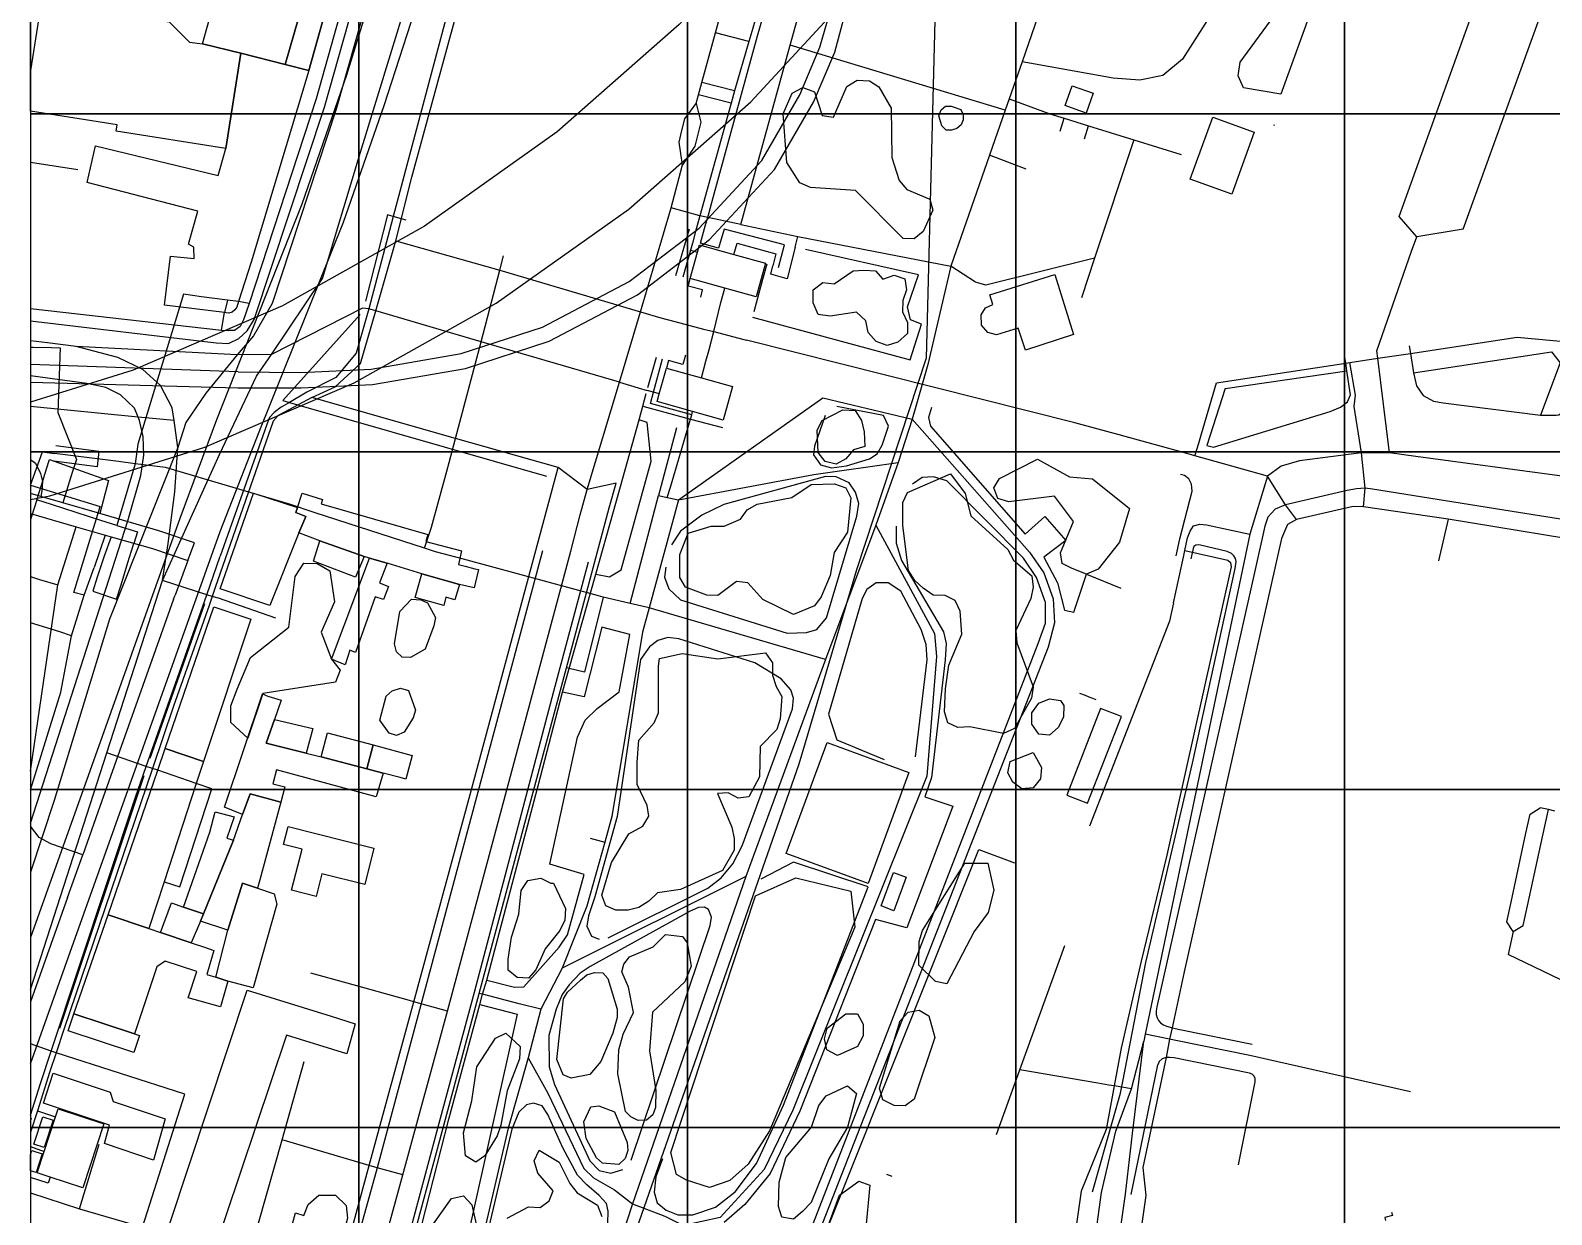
# Model space of a CAD drawing. Header units: metres. Extents: x -847 to 846, y -696 to 697.
# Drawn here: x -845.7 to -454.1, y -196.3 to 108.4 of the extents above; entities that cross this region are included whole.
import ezdxf

# ---------------------------------------------------------------- set-up
doc = ezdxf.new("R2010")
doc.units = ezdxf.units.M
for name, color, linetype in [('GREEN_ATLAS_BUILDING_OSM_LEVELS', 9, 'Continuous'), ('GREEN_ATLAS_TERRAIN_COP90', 3, 'Continuous'), ('OSM_BARRIER', 1, 'Continuous'), ('OSM_BUILDING', 8, 'Continuous'), ('OSM_GREEN_EXISTING', 94, 'Continuous'), ('OSM_HYDROGRAPHY', 5, 'Continuous'), ('OSM_PATH', 32, 'Continuous'), ('OSM_RAILWAY', 6, 'Continuous'), ('OSM_ROAD_LOCAL', 9, 'Continuous'), ('OSM_ROAD_MAJOR', 30, 'Continuous'), ('SITE_BORDER', 3, 'Continuous')]:
    doc.layers.add(name, color=color, linetype=linetype)

msp = doc.modelspace()

# ---------------------------------------------------------------- linework, layer by layer
at = {"layer": 'GREEN_ATLAS_BUILDING_OSM_LEVELS', "elevation": 25.779}
msp.add_lwpolyline([(-763.36, 158.04), (-780.125, 99.675), (-791.577, 102.559), (-801.406, 104.974), (-789.948, 146.14)], dxfattribs=at)
at = {"layer": 'GREEN_ATLAS_BUILDING_OSM_LEVELS'}
for points, elevation in [([(-843.186, 114.436), (-820.439, 110.874), (-820.226, 112.221), (-810.052, 110.629), (-804.758, 105.42), (-801.406, 104.974), (-791.577, 102.559), (-795.411, 78.068), (-823.64, 82.499), (-823.383, 84.158), (-845.742, 87.669), (-845.742, 114.837)], 29.741), ([(-809.701, 50.361), (-803.58, 49.771), (-803.699, 52.632), (-805.065, 53.4), (-802.609, 61.916), (-831.145, 69.308), (-828.996, 78.736), (-797.409, 71.089), (-795.411, 78.068), (-791.577, 102.559), (-780.125, 99.675), (-774.023, 98.128), (-788.933, 48.836), (-792.159, 38.661), (-792.617, 37.225), (-793.156, 36.513), (-793.807, 35.967), (-794.659, 35.7), (-795.379, 35.789), (-795.737, 35.834), (-811.242, 37.748)], 27.131), ([(-777.011, -14.305), (-777.45, -15.663), (-774.819, -16.676), (-776.642, -20.884), (-784.147, -39.596), (-796.864, -35.255), (-788.313, -10.698)], 23.268), ([(-753.919, -28.643), (-755.905, -33.774), (-753.581, -34.721), (-754.853, -38.016), (-756.983, -37.337), (-762.045, -51.641), (-763.473, -51.051), (-764.688, -54.847), (-768.253, -53.4), (-758.436, -27.429)], 22.154), ([(-788.983, -43.092), (-801.206, -79.76), (-811.035, -76.365), (-798.518, -39.953)], 21.371), ([(-801.206, -79.76), (-803.048, -85.393), (-811.304, -110.707), (-815.226, -122.719), (-825.757, -119.19), (-812.965, -81.987), (-811.035, -76.365)], 20.309), ([(-640.653, -74.807), (-619.578, -82.543), (-630.071, -111.13), (-651.152, -103.394)], 14.416), ([(-815.226, -122.719), (-812.269, -123.709), (-804.332, -126.381), (-800.949, -127.516), (-798.506, -128.329), (-800.354, -134.53), (-797.998, -135.242), (-794.922, -136.255), (-796.789, -142.867), (-805.159, -140.519), (-802.897, -133.739), (-811.041, -131.09), (-813.234, -132.582), (-818.985, -149.836), (-834.528, -144.704), (-825.757, -119.19)], 19.385), ([(-764.288, -154.934), (-779.78, -150.148), (-799.427, -208.668), (-785.657, -213.01), (-782.437, -214.156), (-783.727, -218.309), (-785.287, -223.363), (-802.528, -217.574), (-814.969, -214.168), (-789.923, -138.582), (-768.353, -145.261), (-762.145, -147.242)], 15.531), ([(-825.219, -164.875), (-824.46, -167.246), (-811.073, -171.71), (-814.055, -182.319), (-826.672, -178.044), (-825.344, -173.358), (-842.378, -167.703), (-839.909, -159.922)], 18.717), ([(-826.816, -173.013), (-832.266, -189.499), (-840.617, -186.75), (-844.007, -185.625), (-842.171, -180.07), (-839.252, -171.221), (-838.562, -169.128)], 19.978), ([(-771.918, -227.114), (-785.287, -223.363), (-783.727, -218.309), (-782.437, -214.156), (-777.462, -195.889), (-775.332, -196.568), (-774.223, -193.74), (-771.498, -191.325), (-767.157, -191.325), (-764.432, -194.041), (-764.081, -197.247)], 16.109)]:
    msp.add_lwpolyline(points, close=True, dxfattribs=dict(at, elevation=elevation))
at = {"layer": 'GREEN_ATLAS_TERRAIN_COP90'}
for points in [[(-845.742, 86.968, 34), (-761.168, 86.968, 25), (-761.168, 173.937, 26), (-845.742, 173.937, 34)], [(-761.168, 86.968, 25), (-676.593, 86.968, 19), (-676.593, 173.937, 19), (-761.168, 173.937, 26)], [(-676.593, 86.968, 19), (-592.019, 86.968, 17), (-592.019, 173.937, 16), (-676.593, 173.937, 19)], [(-592.019, 86.968, 17), (-507.445, 86.968, 19), (-507.445, 173.937, 18), (-592.019, 173.937, 16)], [(-507.445, 86.968, 19), (-422.871, 86.968, 29), (-422.871, 173.937, 25), (-507.445, 173.937, 18)], [(-845.742, 0, 27), (-761.168, 0, 23), (-761.168, 86.968, 25), (-845.742, 86.968, 34)], [(-761.168, 0, 23), (-676.593, 0, 15), (-676.593, 86.968, 19), (-761.168, 86.968, 25)], [(-676.593, 0, 15), (-592.019, 0, 16), (-592.019, 86.968, 17), (-676.593, 86.968, 19)], [(-592.019, 0, 16), (-507.445, 0, 21), (-507.445, 86.968, 19), (-592.019, 86.968, 17)], [(-507.445, 0, 21), (-422.871, 0, 31), (-422.871, 86.968, 29), (-507.445, 86.968, 19)], [(-845.742, -86.968, 20), (-761.168, -86.968, 22), (-761.168, 0, 23), (-845.742, 0, 27)], [(-761.168, -86.968, 22), (-676.593, -86.968, 13), (-676.593, 0, 15), (-761.168, 0, 23)], [(-676.593, -86.968, 13), (-592.019, -86.968, 15), (-592.019, 0, 16), (-676.593, 0, 15)], [(-592.019, -86.968, 15), (-507.445, -86.968, 25), (-507.445, 0, 21), (-592.019, 0, 16)], [(-507.445, -86.968, 25), (-422.871, -86.968, 29), (-422.871, 0, 31), (-507.445, 0, 21)], [(-845.742, -173.937, 21), (-761.168, -173.937, 16), (-761.168, -86.968, 22), (-845.742, -86.968, 20)], [(-761.168, -173.937, 16), (-676.593, -173.937, 13), (-676.593, -86.968, 13), (-761.168, -86.968, 22)], [(-676.593, -173.937, 13), (-592.019, -173.937, 21), (-592.019, -86.968, 15), (-676.593, -86.968, 13)], [(-592.019, -173.937, 21), (-507.445, -173.937, 34), (-507.445, -86.968, 25), (-592.019, -86.968, 15)], [(-507.445, -173.937, 34), (-422.871, -173.937, 37), (-422.871, -86.968, 29), (-507.445, -86.968, 25)], [(-845.742, -260.905, 16), (-761.168, -260.905, 13), (-761.168, -173.937, 16), (-845.742, -173.937, 21)], [(-761.168, -260.905, 13), (-676.593, -260.905, 13), (-676.593, -173.937, 13), (-761.168, -173.937, 16)], [(-676.593, -260.905, 13), (-592.019, -260.905, 22), (-592.019, -173.937, 21), (-676.593, -173.937, 13)], [(-592.019, -260.905, 22), (-507.445, -260.905, 39), (-507.445, -173.937, 34), (-592.019, -173.937, 21)], [(-507.445, -260.905, 39), (-422.871, -260.905, 45), (-422.871, -173.937, 37), (-507.445, -173.937, 34)]]:
    msp.add_3dface(points, dxfattribs=at)
at = {"layer": 'OSM_BARRIER'}
for points in [[(-845.742, 33.706), (-797.961, 27.997), (-794.734, 27.841), (-792.078, 29.155), (-789.942, 31.092), (-788.119, 34.064), (-770.07, 88.677), (-731.642, 224.376), (-722.727, 252.194)], [(-456.989, 9.451), (-452.892, 9.418), (-452.215, 9.518), (-451.683, 9.896), (-451.244, 10.442), (-450.968, 11.11), (-444.841, 27.897), (-404.24, 139.105), (-400.005, 150.704), (-400.844, 151.094), (-366.626, 243.556)], [(-774.023, 98.128), (-751.639, 177.933), (-749.822, 184.412), (-735.501, 235.897), (-733.91, 240.227)], [(-706.739, 231.956), (-752.366, 60.591), (-752.898, 58.576)], [(-658.532, 107.078), (-650.282, 135.543)], [(-669.965, 65.478), (-658.532, 107.078)], [(-525.563, 84.002), (-525.481, 84.213)], [(-671.907, 58.409), (-671.375, 60.335), (-669.965, 65.478)], [(-749.045, 59.645), (-752.366, 60.591), (-753.819, 61.003), (-759.464, 38.75)], [(-752.898, 58.576), (-758.593, 36.747), (-761.857, 25.336), (-767.113, 19.147), (-774.537, 15.329), (-779.016, 12.713), (-781.177, 11.444), (-782.988, 10.141), (-784.191, 8.828), (-784.416, 8.26)], [(-676.105, 57.252), (-679.663, 45.24)], [(-667.109, 57.274), (-668.581, 52.376), (-673.217, 53.656), (-671.907, 58.409)], [(-651.572, 53.3), (-667.109, 57.274)], [(-653.145, 47.422), (-651.572, 53.3)], [(-617.097, 45.541), (-646.191, 52.031)], [(-657.141, 44.45), (-656.064, 48.335)], [(-673.154, 39.786), (-672.672, 41.711), (-676.399, 42.646), (-675.911, 44.595)], [(-659.428, 36.079), (-657.141, 44.45)], [(-619.271, 23.689), (-616.289, 32.817), (-619.177, 33.975), (-619.904, 37.292), (-617.097, 45.541)], [(-760.854, 35.311), (-780.764, 13.214)], [(-659.816, 34.62), (-619.271, 23.689)], [(-686.749, 16.531), (-684.562, 24.312)], [(-677.126, 24.891), (-677.803, 22.453), (-681.449, 23.466), (-681.981, 21.551)], [(-506.8, 20.839), (-507.094, 22.809), (-507.389, 24.735)], [(-490.743, 27.262), (-490.455, 25.325), (-489.703, 20.305)], [(-489.703, 20.305), (-454.157, 25.693)], [(-454.157, 25.693), (-451.927, 22.921), (-456.989, 9.451)], [(-542.835, 1.636), (-541.175, 1.169), (-511.129, 10.342), (-508.479, 11.444), (-506.649, 12.846), (-505.879, 14.672), (-506.8, 20.839)], [(-538.174, 16.275), (-506.8, 20.839)], [(-489.703, 20.305), (-488.876, 16.954), (-487.179, 14.516), (-484.529, 13.036), (-481.985, 12.612), (-456.989, 9.451)], [(-820.652, -17.767), (-817.306, -6.134), (-816.554, -0.902), (-816.724, 3.963), (-817.651, 8.004), (-818.02, 8.928), (-818.91, 11.188), (-822.543, 14.627), (-826.302, 16.564), (-831.258, 17.577), (-845.742, 19.512)], [(-538.174, 16.275), (-542.133, 4.008)], [(-780.764, 13.214), (-779.016, 12.713), (-712.879, -6.278)], [(-688.096, 11.733), (-687.181, 14.995)], [(-784.416, 8.26), (-796.852, -26.884)], [(-700.174, -31.515), (-696.685, -32.216), (-693.621, -30.379), (-685.966, -2.405), (-686.987, 7.492), (-689.054, 8.249)], [(-695.651, -15.34), (-689.054, 8.249)], [(-689.054, 8.249), (-688.096, 11.733)], [(-688.096, 11.733), (-675.773, 8.427), (-667.572, 6.267)], [(-641.154, 9.34), (-643.91, 1.469), (-644.111, -0.768), (-642.375, -3.328), (-639.519, -4.141), (-635.641, -3.629), (-629.721, -1.792), (-627.779, -0.568), (-626.45, 1.681), (-624.822, 6.579), (-626.15, 9.34), (-638.09, 11.677)], [(-613.789, 11.355), (-614.56, 8.861), (-614.046, 6.579), (-589.664, -21.229), (-584.602, -16.698), (-579.189, -22.82), (-584.802, -27.106), (-581.332, -33.741), (-579.496, -40.787)], [(-542.133, 4.008), (-542.835, 1.636)], [(-839.239, 1.57), (-828.088, 0.145), (-828.601, -3.863), (-839.753, -2.438)], [(-682.188, -29.667), (-682.495, -32.316), (-681.373, -35.277), (-678.417, -38.138), (-650.952, -46.71), (-645.953, -46.509), (-643.296, -45.786), (-640.747, -42.724), (-632.985, -16.598), (-632.477, -13.325), (-633.291, -10.364), (-634.927, -8.015), (-638.297, -6.49), (-641.054, -6.39), (-667.184, -13.536), (-672.904, -16.286), (-678.417, -20.472), (-680.659, -23.945)], [(-649.661, -212.642), (-586.287, -49.359), (-584.408, -44.16), (-584.408, -38.817), (-586.719, -32.327), (-590.04, -27.418), (-609.817, -7.492), (-613.282, -6.479), (-616.17, -6.624), (-618.626, -8.36)], [(-550.735, -26.75), (-549.795, -22.375), (-546.619, -10.175), (-546.775, -8.36), (-547.508, -6.957), (-548.592, -6.1), (-549.644, -5.822)], [(-462.602, -15.652), (-500.241, -9.663), (-502.076, -9.406), (-504.375, -9.562), (-506.7, -9.974), (-522.593, -13.681), (-525.243, -14.783), (-527.167, -16.832), (-527.962, -19.125), (-530.637, -31.047)], [(-700.174, -31.515), (-695.651, -15.34)], [(-446.965, -18.134), (-462.602, -15.652)], [(-845.742, -95.606), (-820.652, -17.767)], [(-622.811, -19.191), (-622.811, -23.522), (-621.514, -27.997), (-610.682, -46.331), (-609.962, -49.359), (-610.25, -53.545), (-613.714, -83.868), (-615.449, -88.777), (-608.232, -91.226), (-620.067, -122.552), (-628.154, -120.392), (-647.644, -169.762), (-655.293, -185.792), (-661.79, -193.729), (-667.134, -198.349)], [(-845.742, -170.726), (-843.142, -162.627), (-840.379, -154.278), (-818.722, -88.866), (-815.934, -80.974), (-800.354, -36.802), (-796.852, -26.884)], [(-713.913, -25.459), (-756.507, -184.278), (-769.293, -230.365), (-784.629, -295.52)], [(-535.549, -30.045), (-535.317, -28.275), (-535.511, -27.507), (-535.887, -26.761), (-536.514, -26.193), (-537.66, -25.659), (-544.457, -24.045), (-545.071, -23.934), (-545.673, -24.056), (-546.205, -24.39), (-546.424, -24.924), (-546.988, -27.563)], [(-756.845, -233.949), (-750.474, -209.971), (-740.156, -171.51), (-731.441, -139.071), (-710.987, -61.649), (-702.072, -28.309)], [(-564.536, -162.126), (-558.616, -131.424), (-546.525, -80.195), (-535.549, -30.045)], [(-530.637, -31.047), (-555.734, -142.89), (-555.884, -143.858), (-555.872, -144.804), (-555.696, -145.673), (-555.308, -146.419), (-554.694, -147.042), (-553.992, -147.532), (-553.215, -147.888), (-552.338, -148.144), (-551.818, -148.244), (-549.782, -148.667)], [(-708.732, -61.916), (-707.015, -55.804), (-700.174, -31.515)], [(-617.88, -78.514), (-614.848, -53.534), (-615.136, -49.637), (-616.433, -45.741), (-621.633, -35.923), (-624.953, -33.763), (-627.985, -33.763), (-630.441, -35.489), (-631.594, -37.804), (-640.258, -67.538), (-638.09, -74.183), (-625.962, -79.237)], [(-579.496, -40.787), (-577.147, -41.3), (-573.883, -31.503), (-565.018, -35.11)], [(-814.907, -78.859), (-800.842, -39.095)], [(-728.253, -136.01), (-721.105, -137.825), (-718.724, -137.747), (-709.628, -127.505), (-707.466, -124.322), (-703.219, -108.781), (-712.002, -106.121), (-704.854, -73.46), (-702.912, -69.063), (-699.848, -66.102), (-694.135, -61.816), (-691.378, -47.01), (-698.67, -45.162), (-703.219, -63.04), (-708.732, -61.916)], [(-696.973, -125.145), (-671.35, -112.288), (-667.879, -109.639), (-664.916, -106.065), (-662.466, -101.468), (-649.505, -66.146), (-649.298, -63.385), (-650.012, -61.248), (-652.462, -58.487), (-659.203, -54.302), (-678.799, -48.179), (-681.655, -47.767), (-684.211, -48.591), (-686.354, -50.216), (-688.703, -53.489), (-694.724, -93.909), (-700.443, -114.537), (-702.072, -119.435), (-702.486, -122.084), (-701.258, -124.644), (-699.316, -125.457)], [(-728.253, -136.01), (-714.414, -83.634), (-708.732, -61.916)], [(-571.327, -63.864), (-572.26, -63.497), (-573.187, -63.14), (-574.121, -62.773), (-575.53, -62.228)], [(-564.88, -68.161), (-570.243, -66.068), (-578.932, -88.377)], [(-578.932, -88.377), (-573.57, -90.469), (-564.88, -68.161)], [(-838.161, -148.367), (-816.467, -83.356)], [(-684.424, -350.879), (-687.901, -350.3), (-688.872, -347.072), (-700.794, -341.361), (-700.894, -339.124), (-694.674, -333.814), (-690.551, -329.439), (-687.795, -325.565), (-685.477, -317.984), (-684.869, -312.095), (-683.848, -291.958), (-682.933, -287.872), (-681.192, -282.974), (-661.188, -240.706), (-646.178, -214.056), (-601.573, -102.381)], [(-683.046, -182.007), (-684.756, -186.605), (-685.189, -190.579), (-684.374, -193.34), (-682.025, -195.176), (-679.062, -196.401), (-675.184, -196.401), (-669.364, -194.464), (-664.264, -190.479), (-658.852, -183.232), (-651.879, -168.17), (-630.078, -112.01), (-649.279, -105.653), (-657.655, -109.984)], [(-601.573, -102.381), (-592.414, -105.82)], [(-691.071, -182.319), (-670.717, -121.973), (-670.354, -119.802), (-671.149, -117.854), (-672.164, -117.208), (-673.749, -117.275), (-675.917, -118.21), (-701.615, -132.504), (-704.209, -134.24), (-707.028, -137.201), (-708.832, -139.728), (-710.348, -143.48), (-712.296, -150.27), (-712.152, -158.352), (-710.849, -162.894), (-701.684, -182.531), (-699.303, -184.991), (-696.271, -185.714), (-693.239, -184.768)], [(-730.044, -142.3), (-729.393, -139.628), (-728.253, -136.01)], [(-730.044, -142.3), (-720.428, -144.76), (-745.493, -257.304), (-746.214, -262.514), (-746.414, -266.699), (-745.8, -271.809), (-741.691, -282.15), (-736.854, -289.509), (-733.571, -292.87), (-732.889, -296.399), (-734.11, -299.394), (-758.223, -319.253), (-758.762, -324.541), (-761.393, -326.133), (-764.594, -326.99), (-767.783, -326.923), (-773.86, -326.066)], [(-770.114, -299.049), (-761.168, -259.909), (-747.911, -210.416), (-738.013, -171.777), (-730.044, -142.3)], [(-549.782, -148.667), (-531.182, -152.452)], [(-551.286, -156.037), (-552.407, -155.881), (-553.353, -155.892), (-554.368, -156.27), (-555.17, -156.927), (-555.502, -157.807)], [(-534.753, -183.521), (-530.399, -162.159), (-530.412, -161.302), (-530.719, -160.69), (-531.195, -160.189), (-531.884, -159.933), (-551.286, -156.037)], [(-562.387, -191.147), (-555.502, -157.807)], [(-565.112, -165.109), (-564.536, -162.126)], [(-697.117, -198.538), (-696.973, -195.499), (-697.405, -193.484), (-699.278, -191.458), (-702.523, -188.664), (-704.866, -186.204), (-708.644, -179.169), (-712.522, -170.586), (-713.956, -168.348), (-716.199, -167.625), (-718.035, -168.137), (-719.977, -169.974), (-721.812, -174.371), (-741.515, -258.183), (-742.029, -262.157), (-742.229, -266.655), (-741.515, -270.74), (-732.531, -287.171), (-730.696, -288.907), (-728.654, -289.119), (-726.712, -288.395), (-725.39, -285.846)], [(-572.335, -190.479), (-565.112, -165.109)], [(-845.742, -172.371), (-845.429, -171.421)], [(-840.617, -186.75), (-841.144, -188.241), (-845.742, -186.78)], [(-625.348, -185.959), (-624.007, -186.494)]]:
    msp.add_lwpolyline(points, dxfattribs=at)
at = {"layer": 'OSM_BUILDING'}
for points, elevation in [([(-577.498, 94.187), (-572.141, 92.273), (-573.977, 87.174), (-579.327, 89.1)], 17.409), ([(-541.362, 86.094), (-530.681, 82.221), (-536.457, 66.28), (-547.145, 70.154)], 18.515), ([(-664.684, 50.784), (-656.509, 48.502), (-658.921, 39.864), (-666.983, 42.101), (-675.911, 44.595), (-674.025, 51.407), (-673.517, 53.244)], 16.885), ([(-589.557, 26.116), (-591.418, 31.771), (-597, 30.067), (-599.23, 30.657), (-600.871, 32.594), (-600.947, 35.277), (-599.825, 37.058), (-597.965, 37.871), (-598.71, 40.409), (-582.04, 45.619), (-577.203, 30.212)], 16.429), ([(-672.96, 19.047), (-664.972, 16.82), (-667.384, 8.171), (-675.259, 10.364), (-684.393, 12.913), (-683.842, 14.883), (-681.981, 21.551)], 15.487), ([(-731.498, -35.021), (-735.25, -34.175), (-744.929, -31.392), (-753.919, -28.643), (-758.436, -27.429), (-759.84, -26.939), (-771.229, -22.943), (-776.642, -20.884), (-774.819, -16.676), (-777.45, -15.663), (-777.011, -14.305), (-775.765, -10.642), (-770.533, -12.301), (-770.928, -13.392), (-743.445, -21.307), (-743.946, -23.132), (-734.737, -25.481), (-735.545, -29.021), (-733.841, -29.433), (-731.31, -30.123), (-730.351, -30.323)], 23.382), ([(-772.895, -28.186), (-771.229, -22.943), (-759.84, -26.939), (-762.02, -32.238)], 23.024), ([(-735.25, -34.175), (-736.453, -38.116), (-738.759, -37.448), (-739.297, -39.596), (-746.671, -37.492), (-744.929, -31.392)], 20.336), ([(-756.745, -88.833), (-782.349, -81.887), (-783.314, -85.438), (-780.244, -86.25), (-781.29, -90.213), (-789.209, -88.076), (-791.163, -93.341), (-795.78, -91.516), (-785.97, -62.283), (-784.592, -62.896), (-781.221, -63.964), (-782.9, -68.885), (-785.011, -75.018), (-774.75, -77.579), (-770.916, -78.536), (-759.163, -81.653), (-754.966, -82.688)], 21.018), ([(-785.011, -75.018), (-782.9, -68.885), (-773.039, -71.233), (-774.75, -77.579)], 22.015), ([(-759.163, -81.653), (-770.916, -78.536), (-769.274, -72.347), (-757.522, -75.463)], 21.933), ([(-750.536, -83.857), (-754.966, -82.688), (-759.163, -81.653), (-757.522, -75.463), (-747.479, -78.169), (-749.07, -84.235)], 21.849), ([(-801.995, -120.826), (-801.212, -118.956), (-793.45, -99.998), (-791.163, -93.341), (-789.209, -88.076), (-781.29, -90.213), (-786.671, -110.206), (-787.248, -112.366), (-791.17, -111.075), (-794.903, -123.13)], 21.29), ([(-799.583, -97.894), (-798.155, -92.64), (-793.3, -93.987), (-795.141, -99.419), (-793.45, -99.998), (-801.212, -118.956), (-806.293, -117.208)], 20.74), ([(-759.683, -111.42), (-770.703, -108.626), (-772.187, -114.481), (-778.496, -112.878), (-775.821, -102.314), (-780.588, -101.1), (-779.404, -96.436), (-757.309, -102.047)], 20.23), ([(-626.72, -116.908), (-623.5, -108.292), (-620.267, -109.505), (-623.487, -118.121)], 15.179), ([(-794.903, -123.13), (-791.17, -111.075), (-787.248, -112.366), (-783.013, -113.746), (-782.286, -116.485), (-788.426, -137.981), (-794.922, -136.255), (-797.998, -135.242)], 20.193), ([(-809.45, -116.128), (-806.293, -117.208), (-801.212, -118.956), (-801.995, -120.826), (-804.332, -126.381), (-812.269, -123.709)], 20.065), ([(-817.688, -150.27), (-819.117, -154.601), (-836.013, -149.023), (-834.528, -144.704), (-818.985, -149.836)], 20.369)]:
    msp.add_lwpolyline(points, close=True, dxfattribs=dict(at, elevation=elevation))
at = {"layer": 'OSM_GREEN_EXISTING'}
for points in [[(-763.36, 158.04), (-764.764, 158.586), (-762.602, 160.3), (-760.441, 163.261), (-759.082, 166.211), (-759.044, 169.896), (-760.121, 173.491), (-761.951, 176.252), (-765.027, 178.512), (-768.441, 179.614), (-771.68, 179.77), (-774.599, 179.091), (-776.316, 179.291), (-775.921, 181.139), (-803.273, 189.187), (-802.202, 192.816), (-751.639, 177.933), (-774.023, 98.128), (-780.125, 99.675)], [(-508.216, 135.198), (-523.84, 92.017), (-533.419, 93.698), (-534.766, 96.726), (-534.258, 100.254), (-524.347, 113.858), (-529.215, 130.667), (-528.044, 133.851), (-521.491, 137.379), (-514.599, 137.045)], [(-651.973, 86.974), (-649.661, 92.317), (-646.917, 93.764), (-643.885, 92.607), (-641.868, 86.54), (-638.98, 86.106), (-635.515, 94.054), (-632.916, 95.635), (-629.739, 95.49), (-627.284, 93.909), (-624.107, 88.421), (-623.963, 75.72), (-622.09, 69.797), (-620.067, 67.482), (-614.146, 65.033), (-613.426, 62.15), (-615.882, 56.662), (-618.193, 54.78), (-621.075, 54.925), (-633.348, 67.204), (-644.9, 68.061), (-647.644, 69.218), (-650.964, 74.417)], [(-611.308, 88.043), (-610.187, 88.922), (-608.734, 88.978), (-606.165, 88.121), (-605.589, 86.829), (-605.595, 85.393), (-606.134, 84.124), (-607.193, 83.222), (-608.59, 82.766), (-610.018, 82.766), (-611.114, 83.902), (-611.891, 86.495)], [(-639.863, 34.876), (-642.895, 35.311), (-644.192, 38.35), (-644.192, 41.667), (-641.736, 43.537), (-638.848, 43.248), (-633.943, 46.576), (-631.199, 46.721), (-628.167, 46.576), (-626.294, 44.405), (-623.406, 45.418), (-620.662, 44.55), (-620.229, 41.667), (-621.094, 38.917), (-621.238, 36.034), (-619.941, 33.296), (-619.941, 30.401), (-622.391, 28.242), (-625.135, 27.373), (-628.023, 28.386), (-630.046, 30.691), (-630.623, 33.73), (-633.078, 35.889)], [(-630.911, 1.391), (-633.799, 0.523), (-635.822, -1.792), (-638.272, -3.228), (-641.16, -2.516), (-642.895, -0.2), (-643.184, 5.577), (-641.88, 8.026), (-636.543, 10.776), (-633.367, 10.631), (-631.775, 8.026), (-631.055, 5.143)], [(-582.115, -11.466), (-593.811, -12.902), (-596.693, -12.045), (-597.708, -9.295), (-596.261, -6.846), (-586.444, -1.937), (-578.218, -6.412), (-572.298, -6.991), (-562.769, -14.639), (-565.369, -23.299), (-570.857, -30.234), (-573.883, -31.503), (-577.498, -30.09), (-580.091, -28.787), (-580.53, -26.049), (-577.203, -17.956)], [(-594.099, -25.18), (-592.652, -27.919), (-587.891, -31.96), (-587.603, -34.854), (-588.179, -37.737), (-592.076, -45.964), (-591.787, -49.148), (-587.603, -60.547), (-588.035, -63.43), (-592.364, -71.233), (-595.252, -72.525), (-603.916, -70.799), (-606.948, -70.944), (-609.542, -69.786), (-610.413, -66.903), (-610.124, -60.981), (-609.254, -54.914), (-605.933, -46.977), (-606.366, -41.055), (-607.669, -38.316), (-610.269, -37.014), (-613.301, -36.869), (-615.894, -35.144), (-618.062, -33.118), (-619.653, -30.524), (-621.094, -18.969), (-621.094, -13.047), (-619.941, -10.453), (-608.821, -5.688), (-605.069, -10.742), (-603.628, -16.52)], [(-662.961, -17.377), (-661.226, -14.928), (-658.632, -13.481), (-649.68, -11.755), (-644.769, -8.427), (-638.704, -8.282), (-635.822, -9.295), (-634.519, -11.9), (-635.384, -20.705), (-638.848, -25.904), (-639.863, -31.815), (-642.169, -37.303), (-643.904, -39.619), (-649.248, -41.923), (-657.185, -38.027), (-661.082, -33.696), (-663.97, -33.407), (-668.737, -37.014), (-671.626, -36.869), (-677.107, -34.854), (-678.554, -32.394), (-678.554, -26.472), (-676.387, -20.995), (-670.467, -19.114), (-667.146, -19.114)], [(-767.207, -59.278), (-785.92, -62.216), (-789.804, -73.76), (-794.158, -69.686), (-794.158, -65.4), (-792.523, -61.114), (-789.052, -52.944), (-779.254, -45.185), (-777.619, -32.127), (-775.376, -28.654), (-771.937, -28.798), (-768.635, -30.691), (-767.414, -38.661), (-770.884, -46.409), (-768.253, -53.4), (-765.985, -56.216)], [(-743.526, -38.906), (-741.484, -42.68), (-741.891, -44.828), (-744.14, -50.851), (-747.911, -52.988), (-750.06, -52.888), (-751.489, -51.463), (-751.996, -49.415), (-750.668, -41.144), (-747.611, -37.982), (-745.199, -38.094)], [(-688.083, -96.347), (-686.492, -93.753), (-686.924, -91.015), (-689.524, -85.671), (-689.524, -79.894), (-689.092, -74.261), (-685.195, -69.786), (-684.036, -67.192), (-684.023, -55.203), (-683.748, -53.188), (-677.972, -51.886), (-668.737, -53.333), (-656.465, -51.741), (-654.729, -54.335), (-654.729, -57.519), (-653.721, -60.402), (-652.28, -63.007), (-652.712, -68.773), (-653.577, -71.523), (-657.906, -75.853), (-658.05, -83.645), (-660.794, -88.844), (-663.538, -89.134), (-666.138, -87.831), (-668.882, -87.976), (-665.129, -96.636), (-664.546, -99.531), (-664.546, -102.559), (-667.578, -107.757), (-678.41, -112.666), (-684.324, -113.535), (-686.492, -115.694), (-689.092, -117.286), (-691.836, -118.01), (-695.012, -118.01), (-697.612, -116.852), (-698.62, -114.114), (-696.165, -105.731), (-691.692, -98.373)], [(-746.59, -66.469), (-747.197, -68.506), (-749.547, -72.18), (-751.489, -73.003), (-753.424, -72.391), (-755.774, -69.118), (-754.139, -62.896), (-752.61, -61.571), (-750.467, -60.847), (-748.425, -61.459)], [(-579.659, -65.311), (-579.803, -68.339), (-581.106, -70.944), (-583.412, -72.959), (-586.155, -72.669), (-587.891, -70.076), (-587.891, -67.192), (-586.155, -64.732), (-583.412, -63.575), (-580.53, -64.009)], [(-585.435, -81.308), (-585.723, -84.191), (-587.596, -86.506), (-590.484, -86.796), (-592.796, -85.059), (-594.093, -82.599), (-593.517, -79.716), (-587.596, -77.412)], [(-670.899, -189.332), (-676.819, -187.451), (-679.419, -186.004), (-680.86, -180.371), (-659.065, -114.258), (-648.665, -109.639), (-634.519, -113.101), (-633.511, -122.34), (-655.456, -174.749), (-660.938, -183.41), (-665.705, -187.596)], [(-597.708, -112.811), (-599.149, -118.589), (-602.757, -123.498), (-609.836, -136.923), (-612.718, -136.344), (-617.053, -132.158), (-616.909, -126.092), (-616.038, -123.208), (-605.213, -105.876), (-599.293, -105.876)], [(-711.037, -111.075), (-708.005, -117.576), (-708.149, -120.604), (-709.446, -123.208), (-713.198, -127.973), (-715.654, -133.305), (-717.534, -135.476), (-720.422, -135.331), (-722.727, -133.45), (-722.727, -130.567), (-721.863, -124.934), (-719.983, -119.023), (-719.407, -112.956), (-717.678, -110.351), (-714.357, -109.783), (-711.758, -111.075)], [(-675.61, -132.426), (-677.245, -136.411), (-685.615, -144.27), (-686.329, -154.177), (-684.694, -164.385), (-684.8, -168.771), (-685.514, -170.708), (-687.143, -172.033), (-689.292, -172.144), (-691.128, -171.221), (-692.556, -169.796), (-694.498, -160.089), (-694.291, -153.966), (-693.17, -149.881), (-690.514, -144.37), (-691.742, -137.836), (-693.477, -133.862), (-692.963, -131.914), (-691.535, -129.977), (-685.408, -127.427), (-682.244, -124.266), (-677.859, -124.767), (-676.631, -126.403)], [(-701.746, -160.3), (-706.545, -161.213), (-708.581, -160.4), (-710.216, -156.415), (-708.481, -140.797), (-707.46, -139.06), (-704.089, -135.999), (-702.461, -134.674), (-700.519, -134.062), (-698.376, -134.162), (-697.048, -135.598), (-694.699, -143.457), (-694.699, -145.595), (-695.826, -149.68), (-698.883, -156.927)], [(-640.728, -153.955), (-641.304, -151.072), (-640.584, -148.322), (-635.822, -144.715), (-632.79, -144.715), (-631.343, -147.309), (-631.343, -150.348), (-632.79, -153.087), (-637.984, -155.402)], [(-620.518, -168.393), (-623.406, -168.248), (-626.294, -166.801), (-627.158, -163.773), (-621.814, -146.452), (-619.797, -144.281), (-616.909, -143.702), (-614.453, -145.149), (-612.862, -150.782), (-618.206, -166.656)], [(-719.695, -153.087), (-719.839, -156.27), (-723.015, -164.497), (-724.607, -173.302), (-725.615, -176.041), (-728.791, -181.239), (-731.103, -182.831), (-733.703, -181.239), (-734.279, -175.328), (-732.112, -167.091), (-730.815, -158.285), (-726.047, -150.927), (-723.303, -149.625)], [(-644.624, -173.881), (-642.751, -168.248), (-640.872, -165.799), (-635.384, -163.194), (-633.078, -165.22), (-635.384, -173.881), (-640.151, -181.963), (-644.769, -193.228), (-646.936, -195.533), (-649.248, -197.559), (-652.28, -196.98), (-653.145, -194.23), (-653, -188.03), (-651.265, -181.673)], [(-702.642, -176.798), (-703.256, -172.512), (-701.421, -168.638), (-699.378, -168.326), (-695.4, -169.862), (-692.13, -177.822), (-691.93, -179.859), (-692.644, -181.907), (-694.273, -183.432), (-698.457, -183.132), (-699.992, -181.696)], [(-839.853, -172.011), (-842.165, -179.102), (-844.827, -178.234), (-842.509, -171.143)], [(-842.722, -180.683), (-844.295, -185.514), (-845.742, -185.042), (-845.742, -180.911), (-845.385, -179.814)], [(-637.407, -191.347), (-632.502, -187.74), (-629.614, -188.753), (-630.767, -200.587), (-639.719, -220.802), (-645.201, -228.595), (-647.657, -230.186), (-650.401, -229.752), (-652.136, -227.582), (-647.512, -218.487)], [(-746.552, -219.5), (-742.361, -199.284), (-737.311, -192.215), (-734.279, -191.492), (-732.112, -193.807), (-730.815, -199.574), (-731.103, -202.613), (-734.423, -210.984), (-735, -220.223), (-736.591, -226.435), (-740.2, -234.661), (-743.376, -239.715), (-746.113, -240.728), (-749.002, -240.294), (-752.322, -235.674), (-752.466, -232.78), (-750.305, -226.724)]]:
    msp.add_lwpolyline(points, close=True, dxfattribs=at)
msp.add_lwpolyline([(-723.015, -197.269), (-717.534, -194.375), (-714.502, -194.52), (-712.19, -192.794), (-711.181, -190.189), (-715.078, -185.714), (-716.086, -182.542), (-714.79, -179.803), (-709.59, -182.831), (-706.846, -188.319), (-704.973, -190.768), (-699.773, -193.952), (-698.62, -196.835)], dxfattribs=at)
at = {"layer": 'OSM_HYDROGRAPHY'}
msp.add_lwpolyline([(-197.484, 655.883), (-212.601, 641.1), (-224.892, 620.996), (-250.302, 601.982), (-251.248, 596.327), (-250.195, 588.98), (-250.809, 583.27), (-253.766, 577.615), (-267.085, 562.642), (-574.866, 259.987), (-611.866, 151.161), (-615.149, 24.112), (-633.06, -30.357), (-647.945, -80.395), (-724.519, -299.705), (-705.23, -374.078), (-629.451, -501.761)], dxfattribs=at)
at = {"layer": 'OSM_PATH'}
for points in [[(-726.235, 259.864), (-725.678, 257.727), (-725.853, 254.844), (-727.1, 250.569), (-729.43, 242.576), (-731.73, 234.817), (-746.182, 183.377), (-772.181, 90.837), (-789.39, 38.194), (-790.881, 33.997), (-791.715, 32.272), (-793.243, 31.236), (-794.703, 31.169)], [(-773.296, 13.937), (-767.27, 16.687), (-760.748, 22.698), (-756.851, 36.268), (-751.677, 54.268), (-747.548, 70.688), (-704.591, 227.916), (-703.45, 231.789), (-674.495, 223.429)], [(-637.683, 209.18), (-636.969, 189.956), (-641.58, 173.603), (-642.457, 170.497), (-645.996, 157.94), (-647.024, 154.289), (-650.557, 141.777), (-651.534, 138.292), (-655.193, 125.323), (-656.17, 121.861), (-659.779, 109.06), (-660.756, 105.598), (-664.459, 92.863), (-665.367, 89.768), (-673.398, 60.769)], [(-662.849, 58.521), (-650.106, 104.651), (-642.288, 133.071), (-621.025, 207.555)], [(-555.026, 202.178), (-561.165, 184.534), (-567.844, 165.343), (-585.623, 114.236), (-590.447, 100.366), (-593.748, 90.881), (-594.795, 87.887), (-598.798, 76.376), (-608.74, 47.801)], [(-539.408, 118.043), (-542.791, 111.03), (-549.125, 101.056), (-554.199, 96.815), (-560.082, 95.679), (-567.023, 96.136), (-590.447, 100.366)], [(-660.756, 105.598), (-669.345, 107.835)], [(-594.795, 87.887), (-650.106, 104.651)], [(-664.459, 92.863), (-672.885, 95.011)], [(-665.367, 89.768), (-673.743, 91.894)], [(-674.369, 89.623), (-673.179, 84.803), (-674.702, 78.669), (-677.865, 73.827)], [(-580.649, 82.521), (-579.609, 85.872)], [(-574.378, 80.562), (-573.332, 83.924)], [(-589.394, 72.736), (-598.798, 76.376)], [(-673.398, 60.769), (-674.489, 56.728)], [(-674.489, 56.728), (-675.315, 53.712)], [(-648.884, 52.665), (-648.158, 55.381)], [(-751.677, 54.268), (-724.895, 46.699), (-688.678, 35.978)], [(-675.315, 53.712), (-675.823, 51.908), (-677.796, 44.917)], [(-675.823, 51.908), (-674.025, 51.407)], [(-664.684, 50.784), (-663.801, 53.712)], [(-663.801, 53.712), (-653.815, 50.918), (-654.604, 47.879)], [(-648.884, 52.665), (-650.927, 44.539), (-655.124, 45.73), (-654.604, 47.879)], [(-737.894, -2.794), (-736.265, 3.418), (-729.725, 28.32), (-724.895, 46.699), (-723.911, 50.45)], [(-608.74, 47.801), (-614.698, 22.475)], [(-801.701, 39.919), (-806.293, 40.531), (-818.095, 1.937), (-818.741, -3.072), (-823.477, -18.969), (-827.637, -17.7)], [(-794.979, 39.029), (-801.701, 39.919)], [(-667.967, 38.383), (-666.983, 42.101)], [(-845.742, 36.838), (-796.557, 31.259), (-794.703, 31.169)], [(-796.557, 31.259), (-795.737, 35.834)], [(-792.159, 38.661), (-794.979, 39.029), (-795.737, 35.834)], [(-789.39, 38.194), (-792.159, 38.661)], [(-688.678, 35.978), (-683.46, 34.431)], [(-671.124, 25.971), (-669.821, 30.913), (-668.568, 35.945)], [(-668.568, 35.945), (-667.967, 38.383)], [(-683.46, 34.431), (-679.826, 33.518)], [(-679.826, 33.518), (-672.446, 31.592), (-669.821, 30.913), (-663.719, 29.322)], [(-663.719, 29.322), (-661.395, 28.698)], [(-576.834, 7.47), (-661.395, 28.698)], [(-490.455, 25.325), (-462.978, 29.5), (-449.095, 28.231), (-444.841, 27.897)], [(-845.742, 26.906), (-845.078, 26.895)], [(-845.078, 26.895), (-840.354, 26.817)], [(-840.354, 26.817), (-838.08, 26.772), (-838.65, 10.097), (-833.908, -1.981), (-834.804, -4.865)], [(-675.485, 9.518), (-686.122, 12.423), (-685.333, 15.318), (-683.002, 23.889)], [(-671.82, 23.355), (-671.124, 25.971)], [(-507.094, 22.809), (-506.054, 22.965), (-498.812, 24.056), (-490.455, 25.325)], [(-672.96, 19.047), (-671.82, 23.355)], [(-614.698, 22.475), (-617.605, 12.212)], [(-544.263, 4.62), (-540.398, 17.755), (-507.094, 22.809)], [(-502.571, -14.16), (-502.076, -9.406), (-503.035, -0.256), (-504.939, 11.611), (-504.557, 14.549), (-506.054, 22.965)], [(-694.122, 17.9), (-689.261, 16.475)], [(-689.261, 16.475), (-686.955, 15.796)], [(-683.842, 14.883), (-685.333, 15.318), (-686.955, 15.796)], [(-773.296, 13.937), (-780.369, 10.186), (-781.935, 9.306), (-783.289, 7.87), (-798.155, -34.954), (-798.932, -37.292), (-799.721, -39.53), (-808.886, -65.512), (-814.293, -81.53), (-837.147, -148.723), (-839.126, -154.701), (-840.724, -159.51), (-843.925, -169.662), (-845.742, -175.169)], [(-736.265, 3.418), (-773.296, 13.937)], [(-617.605, 12.212), (-618.707, 8.393), (-622.353, -2.783), (-628.117, -18.913), (-641.06, -53.489), (-661.533, -109.349), (-690.702, -193.607), (-722.903, -291.913), (-727.99, -298.581)], [(-678.893, -12.401), (-641.774, 13.915)], [(-641.774, 13.915), (-618.707, 8.393)], [(-618.707, 8.393), (-588.505, -25.86), (-584.815, -31.181), (-582.472, -37.826), (-582.058, -44.049), (-583.706, -50.283), (-647.581, -213.221), (-655.35, -227.036), (-662.811, -240.305), (-681.987, -279.223), (-685.521, -288.807), (-686.028, -311.016), (-688.033, -319.665), (-696.002, -332.378), (-706.232, -342.33)], [(-680.991, -9.095), (-675.773, 8.427)], [(-675.773, 8.427), (-675.485, 9.518), (-675.259, 10.364)], [(-679.444, 6.134), (-684.061, -11.243)], [(-547.646, -0.545), (-566.422, 4.609), (-570.882, 5.833), (-576.834, 7.47)], [(-544.965, 2.249), (-544.263, 4.62)], [(-702.385, -9.674), (-709.903, -4.074), (-736.265, 3.418)], [(-545.929, -1.024), (-544.965, 2.249)], [(-845.742, -2.013), (-844.464, -2.95), (-843.123, -5.599), (-842.635, -7.692), (-842.791, -10.086), (-843.061, -11.51)], [(-845.685, -8.583), (-842.653, -0.011), (-839.502, -0.412)], [(-841.601, -4.419), (-840.83, -1.993), (-838.431, -2.85)], [(-828.545, -1.815), (-839.502, -0.412)], [(-838.431, -2.85), (-828.821, -6.278)], [(-810.941, -4.074), (-818.741, -3.072), (-823.107, -2.516), (-828.545, -1.815)], [(-738.508, -5.021), (-737.894, -2.794)], [(-678.893, -12.401), (-644.054, -5.855), (-622.353, -2.783)], [(-527.229, -6.256), (-542.891, -1.881), (-545.929, -1.024), (-547.646, -0.545)], [(-842.916, -8.56), (-841.601, -4.419)], [(-835.392, -6.746), (-837.372, -13.158)], [(-834.804, -4.865), (-835.392, -6.746)], [(-828.821, -6.278), (-825.657, -7.403), (-827.843, -15.919)], [(-779.06, -13.525), (-810.941, -4.074)], [(-800.053, -325.543), (-796.939, -321.747), (-794.659, -317.873), (-792.329, -313.242), (-790.744, -309.413), (-790.38, -308.377), (-786.972, -295.008), (-770.934, -229.641), (-758.493, -183.733), (-747.028, -141.554), (-732.544, -88.254), (-709.903, -4.074)], [(-742.467, -19.392), (-738.508, -5.021)], [(-519.768, -17.477), (-522.593, -13.681), (-527.229, -6.256)], [(-845.742, -8.566), (-845.685, -8.583), (-827.768, -14.082)], [(-805.215, -28.019), (-803.524, -23.41), (-812.664, -20.327), (-827.843, -15.919), (-837.372, -13.158), (-843.061, -11.51), (-845.742, -10.734)], [(-844.132, -12.379), (-842.916, -8.56)], [(-775.808, -327.836), (-775.476, -326.678), (-774.631, -323.394), (-773.923, -320.589), (-771.636, -298.681), (-762.27, -259.775), (-749.296, -210.182), (-738.859, -171.744), (-730.201, -139.439), (-707.761, -55.604), (-696.728, -14.394), (-694.937, -8.048), (-702.385, -9.674)], [(-691.347, -39.062), (-684.061, -11.243)], [(-684.061, -11.243), (-681.818, -11.744), (-678.893, -12.401)], [(-681.818, -11.744), (-680.991, -9.095)], [(-845.742, -87.023), (-837.923, -61.871), (-835.167, -47.355), (-831.903, -36.936), (-834.597, -36.257), (-827.768, -14.082)], [(-844.132, -12.379), (-845.46, -16.676)], [(-827.637, -17.7), (-840.273, -13.536), (-844.132, -12.379)], [(-772.438, -15.718), (-779.06, -13.525)], [(-678.893, -12.401), (-686.473, -40.142)], [(-324.646, -201.989), (-312.849, -168.816), (-311.74, -165.421), (-311.296, -162.983), (-311.321, -161.335), (-311.64, -159.844), (-312.492, -157.506), (-335.684, -110.229), (-337.739, -106.043), (-339.619, -102.214), (-353.94, -73.026), (-371.074, -36.056), (-372.465, -34.654), (-374.125, -33.952), (-437.906, -24.368), (-480.72, -17.355), (-502.571, -14.16), (-505.221, -14.115), (-519.768, -17.477)], [(-845.742, -15.931), (-833.945, -19.303), (-824.949, -21.874), (-814.318, -24.924), (-805.215, -28.019), (-808.473, -36.869)], [(-845.46, -16.676), (-845.742, -17.553)], [(-845.742, -82.207), (-838.725, -34.253), (-833.945, -19.303)], [(-823.477, -18.969), (-818.171, -20.583), (-819.117, -23.633)], [(-741.49, -25.715), (-744.322, -24.78), (-772.438, -15.718)], [(-744.322, -24.78), (-742.467, -19.392)], [(-628.117, -18.913), (-612.987, -46.754), (-612.499, -52.665), (-614.948, -83.478), (-649.461, -169.462), (-656.853, -184.746), (-668.186, -197.069), (-677.59, -199.151)], [(-519.768, -17.477), (-522.08, -18.757), (-523.665, -22.308), (-548.699, -133.873), (-551.818, -148.244), (-552.457, -151.205), (-553.353, -155.892), (-559.355, -184.189), (-558.609, -191.403)], [(-480.72, -17.355), (-483.238, -28.097)], [(-826.465, -21.44), (-829.347, -29.778)], [(-824.949, -21.874), (-826.722, -26.839)], [(-826.722, -26.839), (-828.526, -32.272)], [(-820.633, -28.52), (-819.768, -25.737), (-819.117, -23.633)], [(-734.267, -27.641), (-741.49, -25.715)], [(-548.498, -25.381), (-537.503, -27.897), (-536.752, -28.509), (-536.57, -29.622), (-553.172, -103.828), (-559.806, -131.123), (-564.937, -153.476), (-566.722, -163.239), (-568.771, -174.46), (-575.192, -190.278)], [(-831.903, -36.936), (-829.347, -29.778)], [(-822.418, -34.275), (-820.633, -28.52)], [(-699.454, -37.114), (-734.267, -27.641)], [(-845.742, -32.141), (-843.424, -32.839)], [(-843.424, -32.839), (-838.725, -34.253)], [(-828.526, -32.272), (-829.717, -35.856), (-823.552, -37.927), (-822.418, -34.275)], [(-808.88, -37.982), (-828.363, -92.774)], [(-808.88, -37.982), (-808.473, -36.869)], [(-698.257, -37.392), (-703.131, -56.751)], [(-691.347, -39.062), (-698.257, -37.392), (-699.454, -37.114)], [(-686.473, -40.142), (-691.347, -39.062)], [(-686.473, -40.142), (-688.171, -46.442), (-696.027, -93.898), (-697.856, -100.455), (-702.467, -116.986), (-708.838, -132.904), (-714.357, -143.435), (-717.603, -155.97), (-722.752, -174.059), (-743.432, -263.015), (-742.799, -271.041), (-727.99, -298.581)], [(-641.06, -53.489), (-686.473, -40.142)], [(-838.199, -46.309), (-845.742, -44.016)], [(-835.167, -47.355), (-838.199, -46.309)], [(-703.131, -56.751), (-707.015, -55.804), (-707.761, -55.604)], [(-828.363, -92.774), (-832.273, -103.772)], [(-840.448, -100.9), (-843.455, -99.275), (-845.742, -96.388)], [(-832.273, -103.772), (-840.448, -100.9)], [(-701.671, -99.486), (-697.856, -100.455)], [(-836.182, -114.77), (-832.273, -103.772)], [(-661.533, -109.349), (-708.838, -132.904)], [(-811.304, -110.707), (-807.276, -111.987)], [(-836.182, -114.77), (-845.742, -141.608)], [(-729.393, -139.628), (-730.201, -139.439)], [(-719.87, -142.11), (-729.393, -139.628)], [(-714.357, -143.435), (-719.87, -142.11)], [(-717.603, -155.97), (-712.566, -165.098), (-703.3, -184.479), (-700.782, -186.894), (-695.35, -190.011), (-690.702, -193.607)], [(-843.925, -169.662), (-839.252, -171.221)], [(-845.742, -178.861), (-842.171, -180.07)], [(-575.192, -190.278), (-577.241, -204.739)], [(-558.609, -191.403), (-560.664, -205.885)], [(-690.702, -193.607), (-682.413, -196.746), (-677.59, -199.151), (-659.779, -223.474), (-655.35, -227.036)], [(-495.285, -195.711), (-495.072, -196.568), (-497.083, -197.069), (-496.895, -197.837)]]:
    msp.add_lwpolyline(points, dxfattribs=at)
at = {"layer": 'OSM_RAILWAY'}
for points in [[(-227.743, 499.713), (-277.253, 498.511), (-313.376, 495.661), (-348.884, 488.481), (-383.271, 477.071), (-416.036, 461.597), (-446.696, 442.283), (-474.799, 419.43), (-499.946, 393.347), (-521.766, 364.415), (-539.94, 333.079), (-603.979, 210.338), (-625.335, 174.315), (-650.344, 140.741), (-678.717, 109.961), (-710.16, 82.31), (-744.315, 58.098), (-780.82, 37.593), (-819.261, 21.017), (-845.742, 12.749)], [(-845.742, -12.315), (-840.78, -11.321), (-800.817, 1.158), (-762.37, 17.733), (-725.872, 38.238), (-691.717, 62.45), (-660.274, 90.102), (-631.901, 120.882), (-606.898, 154.467), (-585.535, 190.479), (-524.078, 307.943), (-505.904, 339.291), (-484.084, 368.211), (-458.937, 394.294), (-430.833, 417.159), (-400.174, 436.473), (-367.409, 451.935), (-333.022, 463.345), (-297.507, 470.536), (-260.777, 473.509), (-224.297, 474.388)], [(-644.098, 90.002), (-638.679, 102.881), (-635.027, 116.396), (-632.703, 129.231), (-621.013, 223.296), (-619.459, 233.437), (-616.583, 246.951), (-612.499, 260.977), (-606.441, 276.974), (-601.329, 287.939), (-594.275, 300.774), (-586.343, 312.997), (-577.504, 324.663), (-567.869, 335.606), (-557.419, 345.859), (-546.305, 355.287), (-534.496, 363.892), (-522.098, 371.607), (-509.055, 378.464), (-495.786, 384.23), (-332.045, 448.974)], [(-647.657, 91.861), (-642.476, 104.173), (-638.723, 117.208), (-636.386, 129.665), (-633.429, 153.354), (-624.671, 223.685), (-623.017, 234.016), (-619.584, 250.001), (-615.117, 265.742), (-610.588, 278.666), (-603.515, 295.386), (-595.69, 310.726), (-587.277, 324.819), (-578.011, 338.233), (-567.875, 351.046), (-556.899, 363.191), (-545.115, 374.623), (-532.705, 385.188), (-519.68, 394.884), (-505.841, 403.834)], [(-698.426, 286.035), (-709.396, 264.929), (-716.838, 247.808), (-723.811, 228.506), (-764.363, 96.959), (-775.852, 63.697), (-797.829, 8.204), (-807.245, -17.177), (-829.93, -80.74), (-845.742, -125.046)], [(-845.742, -157.523), (-835.938, -130.01), (-796.914, -20.516), (-786.884, 5.087), (-765.108, 59.066), (-754.709, 89.134), (-711.087, 223.719), (-703.945, 242.498), (-696.371, 259.341), (-686.498, 278.121)], [(-792.253, 20.55), (-776.115, 20.438), (-758.004, 21.273), (-734.812, 25.258), (-713.931, 32.093), (-691.573, 43.826), (-673.605, 57.586), (-657.473, 74.951), (-647.657, 91.861)], [(-792.354, 16.486), (-776.053, 16.42), (-757.666, 17.277), (-733.741, 21.396), (-712.202, 28.464), (-689.442, 40.42), (-670.88, 54.636), (-654.203, 72.614), (-644.098, 90.002)], [(-792.253, 20.55), (-845.742, 22.474)], [(-845.742, 17.908), (-792.354, 16.486)]]:
    msp.add_lwpolyline(points, dxfattribs=at)
at = {"layer": 'OSM_ROAD_LOCAL'}
for points in [[(-714.589, 261.59), (-726.091, 233.214), (-729.092, 224.086), (-740.469, 181.751), (-766.988, 88.154), (-783.495, 38.16), (-788.325, 29.845), (-792.548, 24.913)], [(-702.385, -9.674), (-694.122, 17.9), (-688.678, 35.978), (-680.797, 62.806), (-677.865, 73.827), (-678.717, 79.694), (-677.997, 82.699), (-677.276, 85.716), (-674.369, 89.623), (-673.743, 91.894), (-672.885, 95.011), (-669.345, 107.835), (-668.293, 111.564), (-664.741, 124.121), (-663.757, 127.606), (-660.098, 140.541), (-659.14, 143.925), (-655.519, 156.727), (-654.479, 160.423), (-651.014, 172.657), (-650.156, 175.707), (-645.583, 191.859), (-637.683, 209.18)], [(-493.374, 60.58), (-471.968, 120.014), (-461.155, 125.424), (-456.87, 137.346), (-450.298, 155.647), (-442.83, 176.419), (-442.148, 178.312)], [(-843.186, 114.436), (-845.742, 98.116)], [(-476.836, 57.318), (-456.093, 114.659)], [(-593.748, 90.881), (-583.255, 87.007)], [(-583.255, 87.007), (-579.609, 85.872), (-573.332, 83.924), (-561.654, 80.306)], [(-561.654, 80.306), (-571.772, 49.804), (-575.167, 39.585)], [(-561.654, 80.306), (-549.482, 76.532)], [(-845.742, 74.576), (-833.507, 72.658)], [(-673.398, 60.769), (-680.797, 62.806)], [(-662.849, 58.521), (-671.375, 60.335), (-673.398, 60.769)], [(-490.142, 51.619), (-488.839, 55.337), (-493.374, 60.58)], [(-662.849, 58.521), (-648.158, 55.381), (-608.74, 47.801)], [(-476.836, 57.318), (-488.839, 55.337)], [(-499.094, 25.993), (-490.142, 51.619)], [(-602.444, 43.648), (-608.74, 47.801)], [(-571.772, 49.804), (-599.756, 42.847), (-601.842, 43.47), (-602.444, 43.648)], [(-758.593, 36.747), (-760.222, 36.98), (-783.715, 25.036)], [(-694.122, 17.9), (-729.725, 28.32), (-756.851, 36.268), (-758.593, 36.747)], [(-792.548, 24.913), (-800.592, 15.05), (-805.716, 7.492), (-807.759, 1.091), (-825.375, -43.081), (-839.659, -89.801), (-845.742, -108.21)], [(-792.548, 24.913), (-833.927, 27.129)], [(-783.715, 25.036), (-792.548, 24.913)], [(-495.874, -0.278), (-498.812, 24.056), (-499.094, 25.993)], [(-808.774, 8.015), (-818.02, 8.928), (-845.742, 11.673)], [(-360.286, -34.798), (-362.729, -29.912), (-364.985, -25.492), (-369.501, -20.906), (-374.457, -18.39), (-381.555, -16.832), (-395.632, -14.394), (-452.052, -6.167), (-489.02, -1.18), (-495.874, -0.278), (-503.035, -0.256), (-518.991, -2.36), (-523.746, -3.718), (-527.229, -6.256)], [(-527.229, -6.256), (-531.802, -21.184), (-558.747, -149.925)], [(-785.713, -352.66), (-780.037, -331.287), (-784.166, -325.587), (-780.783, -304.203), (-778.897, -296.922), (-762.508, -232.29), (-749.904, -186.093), (-738.402, -143.947), (-736.748, -137.891), (-706.652, -25.581), (-704.209, -16.242), (-702.385, -9.674)], [(-548.886, -27.151), (-548.498, -25.381), (-547.821, -22.119), (-547.189, -20.416), (-546.268, -19.047), (-544.677, -18.624), (-542.941, -18.846), (-531.802, -21.184)], [(-551.468, -38.862), (-548.886, -27.151)], [(-782.549, -42.869), (-797.315, -37.704), (-798.932, -37.292), (-800.354, -36.802), (-811.749, -33.162)], [(-551.468, -38.862), (-552.507, -43.582), (-573.037, -96.336)], [(-812.965, -81.987), (-814.293, -81.53), (-815.934, -80.974), (-826.071, -77.489)], [(-803.048, -85.393), (-812.965, -81.987)], [(-807.276, -111.987), (-799.032, -86.774), (-803.048, -85.393)], [(-460.704, -98.206), (-459.658, -93.308), (-457.058, -91.66)], [(-453.242, -92.495), (-454.946, -92.117), (-457.058, -91.66)], [(-456.469, -99.13), (-454.946, -92.117)], [(-464.557, -115.917), (-460.704, -98.206)], [(-460.322, -116.863), (-456.469, -99.13)], [(-463.98, -123.498), (-465.653, -120.971), (-464.557, -115.917)], [(-463.98, -123.498), (-461.418, -121.895), (-460.322, -116.863)], [(-463.98, -123.498), (-465.265, -129.398)], [(-597.05, -175.751), (-591.017, -159.053), (-579.446, -127.082)], [(-445.079, -139.06), (-465.265, -129.398)], [(-764.194, -136.789), (-773.541, -134.173)], [(-748.143, -141.242), (-764.194, -136.789)], [(-738.402, -143.947), (-747.028, -141.554), (-748.143, -141.242)], [(-833.106, -194.831), (-816.918, -199.574), (-806.023, -165.387), (-839.126, -154.701), (-840.379, -154.278), (-845.742, -152.383)], [(-569.986, -190.635), (-566.271, -174.894), (-562.293, -164.007), (-559.054, -151.695)], [(-563.815, -191.047), (-561.992, -175.506), (-559.054, -151.695)], [(-558.747, -149.925), (-559.054, -151.695)], [(-550.39, -151.628), (-552.457, -151.205), (-558.747, -149.925)], [(-531.784, -155.424), (-550.39, -151.628)], [(-490.443, -164.742), (-531.784, -155.424)], [(-788.996, -205.529), (-780.933, -177.076), (-775.226, -156.927)], [(-581.513, -160.69), (-591.017, -159.053)], [(-570.938, -162.515), (-581.513, -160.69)], [(-568.113, -163.005), (-570.938, -162.515)], [(-562.293, -164.007), (-566.722, -163.239), (-568.113, -163.005)], [(-845.742, -190.751), (-833.106, -194.831), (-828.044, -178.2)], [(-749.904, -186.093), (-756.507, -184.278), (-758.493, -183.733), (-780.933, -177.076)], [(-571.953, -205.106), (-569.986, -190.635)], [(-565.87, -205.518), (-563.815, -191.047)]]:
    msp.add_lwpolyline(points, dxfattribs=at)
at = {"layer": 'OSM_ROAD_MAJOR'}
for points in [[(-765.014, 62.851), (-760.804, 77.144), (-740.939, 141.754)], [(-770.571, 44.606), (-765.014, 62.851)], [(-783.715, 25.036), (-770.571, 44.606)], [(-833.927, 27.129), (-841.382, 28.008), (-845.742, 28.521)], [(-807.759, 1.091), (-808.774, 8.015), (-809.256, 11.288), (-812.25, 17.065), (-816.805, 21.151), (-823.22, 24.29), (-833.927, 27.129)], [(-811.749, -33.162), (-797.065, -0.735), (-787.58, 19.459), (-783.715, 25.036)], [(-811.749, -33.162), (-810.283, -23.622), (-808.598, -10.308), (-807.759, 1.091)], [(-845.742, -138.384), (-826.071, -77.489), (-811.749, -33.162)]]:
    msp.add_lwpolyline(points, dxfattribs=at)
at = {"layer": 'SITE_BORDER'}
msp.add_lwpolyline([(-845.742, -695.747), (845.742, -695.747), (845.742, 695.747), (-845.742, 695.747)], close=True, dxfattribs=at)

doc.saveas('drawing.dxf')
